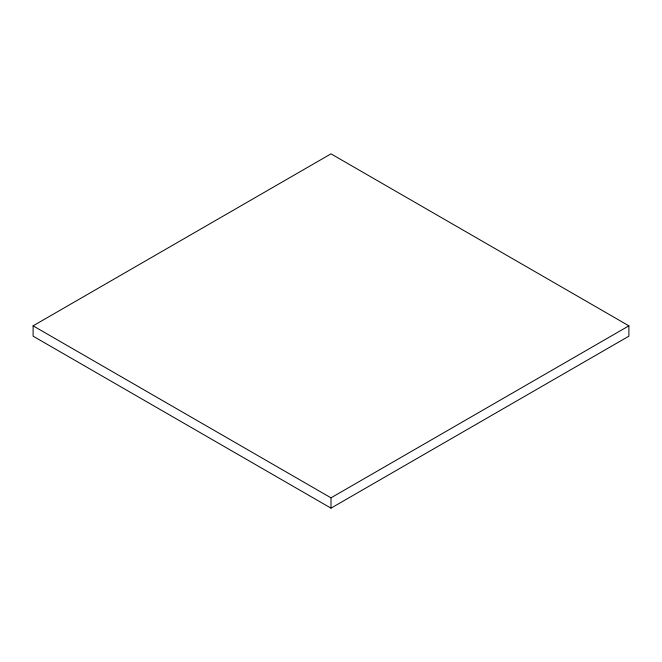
<?xml version="1.0" encoding="UTF-8"?>
<svg xmlns="http://www.w3.org/2000/svg" width="662" height="662" viewBox="0 0 662 662"><rect width="100%" height="100%" fill="white"/><g stroke="black" fill="none" stroke-linecap="round" stroke-linejoin="round"><path stroke-width="0.99" d="M33.1 325.836L331 153.849L628.9 325.836L628.9 336.164L331 508.151L33.1 336.164L33.1 325.836L331 497.832L628.9 325.836M331 497.832L331 508.151"/></g></svg>
